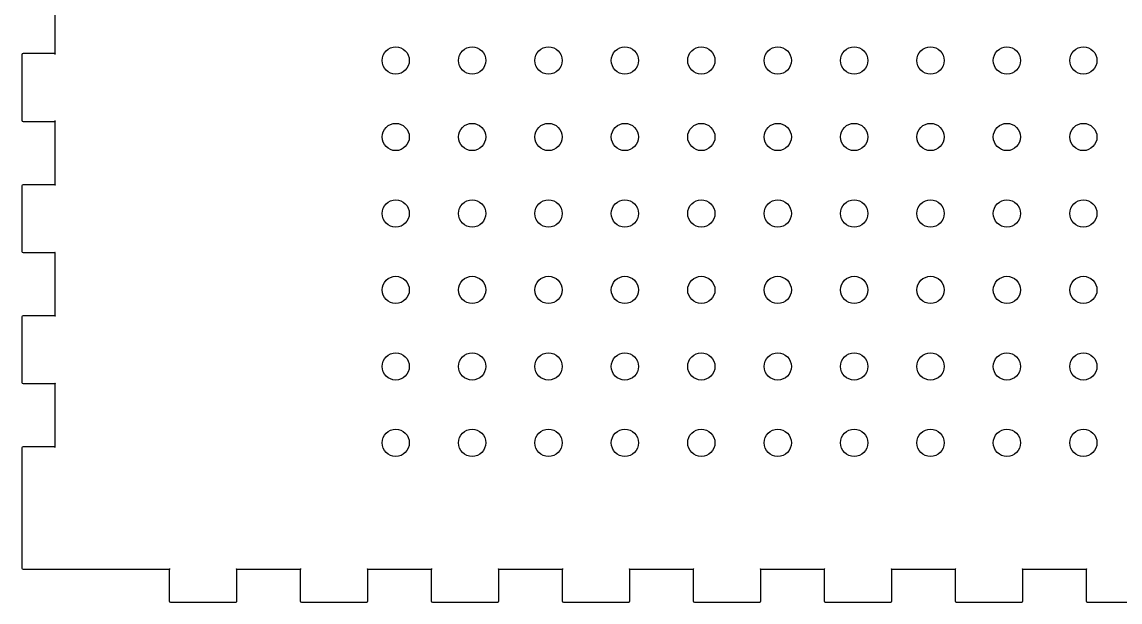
# Model space of a CAD drawing. Header units: millimetres. Extents: x 10 to 420, y 22 to 379.
# Drawn here: x 10 to 110.6, y 129.4 to 182.5 of the extents above; entities that cross this region are included whole.
import ezdxf

# ---------------------------------------------------------------- set-up
doc = ezdxf.new("R2010")
doc.units = ezdxf.units.MM
doc.layers.get('0').update_dxf_attribs({"linetype": 'CONTINUOUS'})
doc.layers.add('Izgaralar', color=7, linetype='CONTINUOUS')

msp = doc.modelspace()

# ---------------------------------------------------------------- linework, layer by layer
at = {"color": 1}
for points in [[(10.1, 185.4), (13, 185.4), (13, 179.6), (10.1, 179.6)], [(10, 179.5), (10, 173.5)], [(10.1, 173.4), (13, 173.4), (13, 167.6), (10.1, 167.6)], [(10, 167.5), (10, 161.5)], [(10.1, 161.4), (13, 161.4), (13, 155.6), (10.1, 155.6)], [(10, 155.5), (10, 149.5)], [(10.1, 149.4), (13, 149.4), (13, 143.6), (10.1, 143.6)], [(10, 143.5), (10, 132.5)], [(10.1, 132.4), (13.1, 132.4), (13.1, 132.4)], [(13.1, 132.4), (23.5, 132.4), (23.5, 129.5)], [(29.7, 129.5), (29.7, 132.4), (35.5, 132.4), (35.5, 129.5)], [(41.7, 129.5), (41.7, 132.4), (47.5, 132.4), (47.5, 129.5)], [(53.7, 129.5), (53.7, 132.4), (59.5, 132.4), (59.5, 129.5)], [(65.7, 129.5), (65.7, 132.4), (71.5, 132.4), (71.5, 129.5)], [(77.7, 129.5), (77.7, 132.4), (83.5, 132.4), (83.5, 129.5)], [(89.7, 129.5), (89.7, 132.4), (95.5, 132.4), (95.5, 129.5)], [(101.7, 129.5), (101.7, 132.4), (107.5, 132.4), (107.5, 129.5)], [(23.6, 129.4), (29.6, 129.4)], [(35.6, 129.4), (41.6, 129.4)], [(47.6, 129.4), (53.6, 129.4)], [(59.6, 129.4), (65.6, 129.4)], [(71.6, 129.4), (77.6, 129.4)], [(83.6, 129.4), (89.6, 129.4)], [(95.6, 129.4), (101.6, 129.4)], [(107.6, 129.4), (113.6, 129.4)]]:
    msp.add_lwpolyline(points, dxfattribs=at)
for points in [[(10.1, 179.6), (10.045, 179.6), (10, 179.555), (10, 179.5)], [(13, 179.6), (13, 179.5), (13.1, 179.6), (13, 179.6)], [(10, 173.5), (10, 173.445), (10.045, 173.4), (10.1, 173.4)], [(13, 173.4), (13.1, 173.4), (13, 173.5), (13, 173.4)], [(10.1, 167.6), (10.045, 167.6), (10, 167.555), (10, 167.5)], [(13, 167.6), (13, 167.5), (13.1, 167.6), (13, 167.6)], [(10, 161.5), (10, 161.445), (10.045, 161.4), (10.1, 161.4)], [(13, 161.4), (13.1, 161.4), (13, 161.5), (13, 161.4)], [(10.1, 155.6), (10.045, 155.6), (10, 155.555), (10, 155.5)], [(13, 155.6), (13, 155.5), (13.1, 155.6), (13, 155.6)], [(10, 149.5), (10, 149.445), (10.045, 149.4), (10.1, 149.4)], [(13, 149.4), (13.1, 149.4), (13, 149.5), (13, 149.4)], [(10.1, 143.6), (10.045, 143.6), (10, 143.555), (10, 143.5)], [(13, 143.6), (13, 143.5), (13.1, 143.6), (13, 143.6)], [(10, 132.5), (10, 132.445), (10.045, 132.4), (10.1, 132.4)], [(23.5, 132.4), (23.6, 132.4), (23.5, 132.5), (23.5, 132.4)], [(29.7, 132.4), (29.7, 132.5), (29.6, 132.4), (29.7, 132.4)], [(35.5, 132.4), (35.6, 132.4), (35.5, 132.5), (35.5, 132.4)], [(41.7, 132.4), (41.7, 132.5), (41.6, 132.4), (41.7, 132.4)], [(47.5, 132.4), (47.6, 132.4), (47.5, 132.5), (47.5, 132.4)], [(53.7, 132.4), (53.7, 132.5), (53.6, 132.4), (53.7, 132.4)], [(59.5, 132.4), (59.6, 132.4), (59.5, 132.5), (59.5, 132.4)], [(65.7, 132.4), (65.7, 132.5), (65.6, 132.4), (65.7, 132.4)], [(71.5, 132.4), (71.6, 132.4), (71.5, 132.5), (71.5, 132.4)], [(77.7, 132.4), (77.7, 132.5), (77.6, 132.4), (77.7, 132.4)], [(83.5, 132.4), (83.6, 132.4), (83.5, 132.5), (83.5, 132.4)], [(89.7, 132.4), (89.7, 132.5), (89.6, 132.4), (89.7, 132.4)], [(95.5, 132.4), (95.6, 132.4), (95.5, 132.5), (95.5, 132.4)], [(101.7, 132.4), (101.7, 132.5), (101.6, 132.4), (101.7, 132.4)], [(107.5, 132.4), (107.6, 132.4), (107.5, 132.5), (107.5, 132.4)], [(23.5, 129.5), (23.5, 129.445), (23.545, 129.4), (23.6, 129.4)], [(29.6, 129.4), (29.655, 129.4), (29.7, 129.445), (29.7, 129.5)], [(35.5, 129.5), (35.5, 129.445), (35.545, 129.4), (35.6, 129.4)], [(41.6, 129.4), (41.655, 129.4), (41.7, 129.445), (41.7, 129.5)], [(47.5, 129.5), (47.5, 129.445), (47.545, 129.4), (47.6, 129.4)], [(53.6, 129.4), (53.655, 129.4), (53.7, 129.445), (53.7, 129.5)], [(59.5, 129.5), (59.5, 129.445), (59.545, 129.4), (59.6, 129.4)], [(65.6, 129.4), (65.655, 129.4), (65.7, 129.445), (65.7, 129.5)], [(71.5, 129.5), (71.5, 129.445), (71.545, 129.4), (71.6, 129.4)], [(77.6, 129.4), (77.655, 129.4), (77.7, 129.445), (77.7, 129.5)], [(83.5, 129.5), (83.5, 129.445), (83.545, 129.4), (83.6, 129.4)], [(89.6, 129.4), (89.655, 129.4), (89.7, 129.445), (89.7, 129.5)], [(95.5, 129.5), (95.5, 129.445), (95.545, 129.4), (95.6, 129.4)], [(101.6, 129.4), (101.655, 129.4), (101.7, 129.445), (101.7, 129.5)], [(107.5, 129.5), (107.5, 129.445), (107.545, 129.4), (107.6, 129.4)]]:
    msp.add_open_spline(points, degree=3, dxfattribs=at)
at = {"layer": 'Izgaralar', "color": 7}
for points in [[(45.487697, 178.970627)], [(52.487697, 178.970627)], [(59.487697, 178.970627)], [(66.4877, 178.970627)], [(73.487697, 178.970627)], [(80.487697, 178.970627)], [(87.487704, 178.970627)], [(94.487704, 178.970627)], [(101.487704, 178.970627)], [(108.4877, 178.970627)], [(45.487697, 171.970627)], [(52.487697, 171.970627)], [(59.487697, 171.970627)], [(66.4877, 171.970627)], [(73.487697, 171.970627)], [(80.487697, 171.970627)], [(87.487704, 171.970627)], [(94.487704, 171.970627)], [(101.487704, 171.970627)], [(108.4877, 171.970627)], [(45.487697, 164.970627)], [(52.487697, 164.970627)], [(59.487697, 164.970627)], [(66.4877, 164.970627)], [(73.487697, 164.970627)], [(80.487697, 164.970627)], [(87.487704, 164.970627)], [(94.487704, 164.970627)], [(101.487704, 164.970627)], [(108.4877, 164.970627)], [(45.487697, 157.970627)], [(52.487697, 157.970627)], [(59.487697, 157.970627)], [(66.4877, 157.970627)], [(73.487697, 157.970627)], [(80.487697, 157.970627)], [(87.487704, 157.970627)], [(94.487704, 157.970627)], [(101.487704, 157.970627)], [(108.4877, 157.970627)], [(45.487697, 150.970627)], [(52.487697, 150.970627)], [(59.487697, 150.970627)], [(66.4877, 150.970627)], [(73.487697, 150.970627)], [(80.487697, 150.970627)], [(87.487704, 150.970627)], [(94.487704, 150.970627)], [(101.487704, 150.970627)], [(108.4877, 150.970627)], [(45.487697, 143.970627)], [(52.487697, 143.970627)], [(59.487697, 143.970627)], [(66.4877, 143.970627)], [(73.487697, 143.970627)], [(80.487697, 143.970627)], [(87.487704, 143.970627)], [(94.487704, 143.970627)], [(101.487704, 143.970627)], [(108.4877, 143.970627)]]:
    msp.add_lwpolyline(points, close=True, dxfattribs=at)
for points in [[(43.35739, 179.853032), (43.591417, 180.087061), (43.908827, 180.218537), (44.239793, 180.218537)], [(44.239793, 180.218537), (44.570759, 180.218537), (44.888169, 180.087061), (45.122197, 179.853032)], [(50.35739, 179.853032), (50.591417, 180.087061), (50.908827, 180.218537), (51.239793, 180.218537)], [(51.239793, 180.218537), (51.570759, 180.218537), (51.888169, 180.087061), (52.122197, 179.853032)], [(57.35739, 179.853032), (57.591417, 180.087061), (57.908827, 180.218537), (58.239793, 180.218537)], [(58.239793, 180.218537), (58.570759, 180.218537), (58.888169, 180.087061), (59.122197, 179.853032)], [(64.357394, 179.853032), (64.591421, 180.087061), (64.908831, 180.218537), (65.239797, 180.218537)], [(65.239797, 180.218537), (65.570763, 180.218537), (65.888173, 180.087061), (66.1222, 179.853032)], [(71.35739, 179.853032), (71.591417, 180.087061), (71.908827, 180.218537), (72.239793, 180.218537)], [(72.239793, 180.218537), (72.570759, 180.218537), (72.888169, 180.087061), (73.122197, 179.853032)], [(78.35739, 179.853032), (78.591417, 180.087061), (78.908827, 180.218537), (79.239793, 180.218537)], [(79.239793, 180.218537), (79.570759, 180.218537), (79.888169, 180.087061), (80.122197, 179.853032)], [(85.357397, 179.853032), (85.591425, 180.087061), (85.908835, 180.218537), (86.239801, 180.218537)], [(86.239801, 180.218537), (86.570767, 180.218537), (86.888177, 180.087061), (87.122204, 179.853032)], [(92.357397, 179.853032), (92.591425, 180.087061), (92.908835, 180.218537), (93.239801, 180.218537)], [(93.239801, 180.218537), (93.570767, 180.218537), (93.888177, 180.087061), (94.122204, 179.853032)], [(99.357397, 179.853032), (99.591425, 180.087061), (99.908835, 180.218537), (100.239801, 180.218537)], [(100.239801, 180.218537), (100.570767, 180.218537), (100.888177, 180.087061), (101.122204, 179.853032)], [(106.357399, 179.853031), (106.591426, 180.08706), (106.908835, 180.218536), (107.2398, 180.218537)], [(107.2398, 180.218537), (107.570765, 180.218536), (107.888174, 180.08706), (108.122201, 179.853031)], [(42.99189, 178.970627), (42.991888, 179.301593), (43.123363, 179.619003), (43.35739, 179.853032)], [(45.122197, 179.853032), (45.356224, 179.619004), (45.487699, 179.301593), (45.487697, 178.970627)], [(49.99189, 178.970627), (49.991888, 179.301593), (50.123363, 179.619003), (50.35739, 179.853032)], [(52.122197, 179.853032), (52.356224, 179.619004), (52.487699, 179.301593), (52.487697, 178.970627)], [(56.99189, 178.970627), (56.991888, 179.301593), (57.123363, 179.619003), (57.35739, 179.853032)], [(59.122197, 179.853032), (59.356224, 179.619004), (59.487699, 179.301593), (59.487697, 178.970627)], [(63.991894, 178.970627), (63.991892, 179.301593), (64.123367, 179.619003), (64.357394, 179.853032)], [(66.1222, 179.853032), (66.356227, 179.619003), (66.487702, 179.301593), (66.4877, 178.970627)], [(70.99189, 178.970627), (70.991888, 179.301593), (71.123363, 179.619003), (71.35739, 179.853032)], [(73.122197, 179.853032), (73.356224, 179.619004), (73.487699, 179.301593), (73.487697, 178.970627)], [(77.99189, 178.970627), (77.991888, 179.301593), (78.123363, 179.619003), (78.35739, 179.853032)], [(80.122197, 179.853032), (80.356224, 179.619004), (80.487699, 179.301593), (80.487697, 178.970627)], [(84.991897, 178.970627), (84.991895, 179.301593), (85.12337, 179.619004), (85.357397, 179.853032)], [(87.122204, 179.853032), (87.356231, 179.619003), (87.487706, 179.301593), (87.487704, 178.970627)], [(91.991897, 178.970627), (91.991895, 179.301593), (92.12337, 179.619004), (92.357397, 179.853032)], [(94.122204, 179.853032), (94.356231, 179.619003), (94.487706, 179.301593), (94.487704, 178.970627)], [(98.991897, 178.970627), (98.991895, 179.301593), (99.12337, 179.619004), (99.357397, 179.853032)], [(101.122204, 179.853032), (101.356231, 179.619003), (101.487706, 179.301593), (101.487704, 178.970627)], [(105.9919, 178.970627), (105.991898, 179.301592), (106.123372, 179.619002), (106.357399, 179.853031)], [(108.122201, 179.853031), (108.356228, 179.619002), (108.487702, 179.301592), (108.4877, 178.970627)], [(44.239793, 177.722727), (43.550596, 177.722727), (42.991892, 178.28143), (42.99189, 178.970627)], [(45.487697, 178.970627), (45.487695, 178.28143), (44.92899, 177.722727), (44.239793, 177.722727)], [(51.239793, 177.722727), (50.550596, 177.722727), (49.991892, 178.28143), (49.99189, 178.970627)], [(52.487697, 178.970627), (52.487695, 178.28143), (51.92899, 177.722727), (51.239793, 177.722727)], [(58.239793, 177.722727), (57.550596, 177.722727), (56.991892, 178.28143), (56.99189, 178.970627)], [(59.487697, 178.970627), (59.487695, 178.28143), (58.92899, 177.722727), (58.239793, 177.722727)], [(65.239797, 177.722727), (64.5506, 177.722727), (63.991896, 178.28143), (63.991894, 178.970627)], [(66.4877, 178.970627), (66.487698, 178.28143), (65.928994, 177.722727), (65.239797, 177.722727)], [(72.239793, 177.722727), (71.550596, 177.722727), (70.991892, 178.28143), (70.99189, 178.970627)], [(73.487697, 178.970627), (73.487695, 178.28143), (72.92899, 177.722727), (72.239793, 177.722727)], [(79.239793, 177.722727), (78.550596, 177.722727), (77.991892, 178.28143), (77.99189, 178.970627)], [(80.487697, 178.970627), (80.487695, 178.28143), (79.92899, 177.722727), (79.239793, 177.722727)], [(86.239801, 177.722727), (85.550604, 177.722727), (84.991899, 178.28143), (84.991897, 178.970627)], [(87.487704, 178.970627), (87.487702, 178.28143), (86.928998, 177.722727), (86.239801, 177.722727)], [(93.239801, 177.722727), (92.550604, 177.722727), (91.991899, 178.28143), (91.991897, 178.970627)], [(94.487704, 178.970627), (94.487702, 178.28143), (93.928998, 177.722727), (93.239801, 177.722727)], [(100.239801, 177.722727), (99.550604, 177.722727), (98.991899, 178.28143), (98.991897, 178.970627)], [(101.487704, 178.970627), (101.487702, 178.28143), (100.928998, 177.722727), (100.239801, 177.722727)], [(107.2398, 177.722727), (106.550605, 177.722729), (105.991902, 178.281432), (105.9919, 178.970627)], [(108.4877, 178.970627), (108.487698, 178.281432), (107.928995, 177.722729), (107.2398, 177.722727)], [(43.35739, 172.853032), (43.591417, 173.087061), (43.908827, 173.218537), (44.239793, 173.218537)], [(44.239793, 173.218537), (44.570759, 173.218537), (44.888169, 173.087061), (45.122197, 172.853032)], [(50.35739, 172.853032), (50.591417, 173.087061), (50.908827, 173.218537), (51.239793, 173.218537)], [(51.239793, 173.218537), (51.570759, 173.218537), (51.888169, 173.087061), (52.122197, 172.853032)], [(57.35739, 172.853032), (57.591417, 173.087061), (57.908827, 173.218537), (58.239793, 173.218537)], [(58.239793, 173.218537), (58.570759, 173.218537), (58.888169, 173.087061), (59.122197, 172.853032)], [(64.357394, 172.853032), (64.591421, 173.087061), (64.908831, 173.218537), (65.239797, 173.218537)], [(65.239797, 173.218537), (65.570763, 173.218537), (65.888173, 173.087061), (66.1222, 172.853032)], [(71.35739, 172.853032), (71.591417, 173.087061), (71.908827, 173.218537), (72.239793, 173.218537)], [(72.239793, 173.218537), (72.570759, 173.218537), (72.888169, 173.087061), (73.122197, 172.853032)], [(78.35739, 172.853032), (78.591417, 173.087061), (78.908827, 173.218537), (79.239793, 173.218537)], [(79.239793, 173.218537), (79.570759, 173.218537), (79.888169, 173.087061), (80.122197, 172.853032)], [(85.357397, 172.853032), (85.591425, 173.087061), (85.908835, 173.218537), (86.239801, 173.218537)], [(86.239801, 173.218537), (86.570767, 173.218537), (86.888177, 173.087061), (87.122204, 172.853032)], [(92.357397, 172.853032), (92.591425, 173.087061), (92.908835, 173.218537), (93.239801, 173.218537)], [(93.239801, 173.218537), (93.570767, 173.218537), (93.888177, 173.087061), (94.122204, 172.853032)], [(99.357397, 172.853032), (99.591425, 173.087061), (99.908835, 173.218537), (100.239801, 173.218537)], [(100.239801, 173.218537), (100.570767, 173.218537), (100.888177, 173.087061), (101.122204, 172.853032)], [(106.357399, 172.853031), (106.591426, 173.08706), (106.908835, 173.218536), (107.2398, 173.218537)], [(107.2398, 173.218537), (107.570765, 173.218536), (107.888174, 173.08706), (108.122201, 172.853031)], [(42.99189, 171.970627), (42.991888, 172.301593), (43.123363, 172.619003), (43.35739, 172.853032)], [(45.122197, 172.853032), (45.356224, 172.619004), (45.487699, 172.301593), (45.487697, 171.970627)], [(49.99189, 171.970627), (49.991888, 172.301593), (50.123363, 172.619003), (50.35739, 172.853032)], [(52.122197, 172.853032), (52.356224, 172.619004), (52.487699, 172.301593), (52.487697, 171.970627)], [(56.99189, 171.970627), (56.991888, 172.301593), (57.123363, 172.619003), (57.35739, 172.853032)], [(59.122197, 172.853032), (59.356224, 172.619004), (59.487699, 172.301593), (59.487697, 171.970627)], [(63.991894, 171.970627), (63.991892, 172.301593), (64.123367, 172.619003), (64.357394, 172.853032)], [(66.1222, 172.853032), (66.356227, 172.619003), (66.487702, 172.301593), (66.4877, 171.970627)], [(70.99189, 171.970627), (70.991888, 172.301593), (71.123363, 172.619003), (71.35739, 172.853032)], [(73.122197, 172.853032), (73.356224, 172.619004), (73.487699, 172.301593), (73.487697, 171.970627)], [(77.99189, 171.970627), (77.991888, 172.301593), (78.123363, 172.619003), (78.35739, 172.853032)], [(80.122197, 172.853032), (80.356224, 172.619004), (80.487699, 172.301593), (80.487697, 171.970627)], [(84.991897, 171.970627), (84.991895, 172.301593), (85.12337, 172.619004), (85.357397, 172.853032)], [(87.122204, 172.853032), (87.356231, 172.619003), (87.487706, 172.301593), (87.487704, 171.970627)], [(91.991897, 171.970627), (91.991895, 172.301593), (92.12337, 172.619004), (92.357397, 172.853032)], [(94.122204, 172.853032), (94.356231, 172.619003), (94.487706, 172.301593), (94.487704, 171.970627)], [(98.991897, 171.970627), (98.991895, 172.301593), (99.12337, 172.619004), (99.357397, 172.853032)], [(101.122204, 172.853032), (101.356231, 172.619003), (101.487706, 172.301593), (101.487704, 171.970627)], [(105.9919, 171.970627), (105.991898, 172.301592), (106.123372, 172.619002), (106.357399, 172.853031)], [(108.122201, 172.853031), (108.356228, 172.619002), (108.487702, 172.301592), (108.4877, 171.970627)], [(44.239793, 170.722727), (43.550596, 170.722727), (42.991892, 171.28143), (42.99189, 171.970627)], [(45.487697, 171.970627), (45.487695, 171.28143), (44.92899, 170.722727), (44.239793, 170.722727)], [(51.239793, 170.722727), (50.550596, 170.722727), (49.991892, 171.28143), (49.99189, 171.970627)], [(52.487697, 171.970627), (52.487695, 171.28143), (51.92899, 170.722727), (51.239793, 170.722727)], [(58.239793, 170.722727), (57.550596, 170.722727), (56.991892, 171.28143), (56.99189, 171.970627)], [(59.487697, 171.970627), (59.487695, 171.28143), (58.92899, 170.722727), (58.239793, 170.722727)], [(65.239797, 170.722727), (64.5506, 170.722727), (63.991896, 171.28143), (63.991894, 171.970627)], [(66.4877, 171.970627), (66.487698, 171.28143), (65.928994, 170.722727), (65.239797, 170.722727)], [(72.239793, 170.722727), (71.550596, 170.722727), (70.991892, 171.28143), (70.99189, 171.970627)], [(73.487697, 171.970627), (73.487695, 171.28143), (72.92899, 170.722727), (72.239793, 170.722727)], [(79.239793, 170.722727), (78.550596, 170.722727), (77.991892, 171.28143), (77.99189, 171.970627)], [(80.487697, 171.970627), (80.487695, 171.28143), (79.92899, 170.722727), (79.239793, 170.722727)], [(86.239801, 170.722727), (85.550604, 170.722727), (84.991899, 171.28143), (84.991897, 171.970627)], [(87.487704, 171.970627), (87.487702, 171.28143), (86.928998, 170.722727), (86.239801, 170.722727)], [(93.239801, 170.722727), (92.550604, 170.722727), (91.991899, 171.28143), (91.991897, 171.970627)], [(94.487704, 171.970627), (94.487702, 171.28143), (93.928998, 170.722727), (93.239801, 170.722727)], [(100.239801, 170.722727), (99.550604, 170.722727), (98.991899, 171.28143), (98.991897, 171.970627)], [(101.487704, 171.970627), (101.487702, 171.28143), (100.928998, 170.722727), (100.239801, 170.722727)], [(107.2398, 170.722727), (106.550605, 170.722729), (105.991902, 171.281432), (105.9919, 171.970627)], [(108.4877, 171.970627), (108.487698, 171.281432), (107.928995, 170.722729), (107.2398, 170.722727)], [(43.35739, 165.853032), (43.591417, 166.087061), (43.908827, 166.218537), (44.239793, 166.218537)], [(44.239793, 166.218537), (44.570759, 166.218537), (44.888169, 166.087061), (45.122197, 165.853032)], [(50.35739, 165.853032), (50.591417, 166.087061), (50.908827, 166.218537), (51.239793, 166.218537)], [(51.239793, 166.218537), (51.570759, 166.218537), (51.888169, 166.087061), (52.122197, 165.853032)], [(57.35739, 165.853032), (57.591417, 166.087061), (57.908827, 166.218537), (58.239793, 166.218537)], [(58.239793, 166.218537), (58.570759, 166.218537), (58.888169, 166.087061), (59.122197, 165.853032)], [(64.357394, 165.853032), (64.591421, 166.087061), (64.908831, 166.218537), (65.239797, 166.218537)], [(65.239797, 166.218537), (65.570763, 166.218537), (65.888173, 166.087061), (66.1222, 165.853032)], [(71.35739, 165.853032), (71.591417, 166.087061), (71.908827, 166.218537), (72.239793, 166.218537)], [(72.239793, 166.218537), (72.570759, 166.218537), (72.888169, 166.087061), (73.122197, 165.853032)], [(78.35739, 165.853032), (78.591417, 166.087061), (78.908827, 166.218537), (79.239793, 166.218537)], [(79.239793, 166.218537), (79.570759, 166.218537), (79.888169, 166.087061), (80.122197, 165.853032)], [(85.357397, 165.853032), (85.591425, 166.087061), (85.908835, 166.218537), (86.239801, 166.218537)], [(86.239801, 166.218537), (86.570767, 166.218537), (86.888177, 166.087061), (87.122204, 165.853032)], [(92.357397, 165.853032), (92.591425, 166.087061), (92.908835, 166.218537), (93.239801, 166.218537)], [(93.239801, 166.218537), (93.570767, 166.218537), (93.888177, 166.087061), (94.122204, 165.853032)], [(99.357397, 165.853032), (99.591425, 166.087061), (99.908835, 166.218537), (100.239801, 166.218537)], [(100.239801, 166.218537), (100.570767, 166.218537), (100.888177, 166.087061), (101.122204, 165.853032)], [(106.357399, 165.853031), (106.591426, 166.08706), (106.908835, 166.218536), (107.2398, 166.218537)], [(107.2398, 166.218537), (107.570765, 166.218536), (107.888174, 166.08706), (108.122201, 165.853031)], [(42.99189, 164.970627), (42.991888, 165.301593), (43.123363, 165.619003), (43.35739, 165.853032)], [(45.122197, 165.853032), (45.356224, 165.619004), (45.487699, 165.301593), (45.487697, 164.970627)], [(49.99189, 164.970627), (49.991888, 165.301593), (50.123363, 165.619003), (50.35739, 165.853032)], [(52.122197, 165.853032), (52.356224, 165.619004), (52.487699, 165.301593), (52.487697, 164.970627)], [(56.99189, 164.970627), (56.991888, 165.301593), (57.123363, 165.619003), (57.35739, 165.853032)], [(59.122197, 165.853032), (59.356224, 165.619004), (59.487699, 165.301593), (59.487697, 164.970627)], [(63.991894, 164.970627), (63.991892, 165.301593), (64.123367, 165.619003), (64.357394, 165.853032)], [(66.1222, 165.853032), (66.356227, 165.619003), (66.487702, 165.301593), (66.4877, 164.970627)], [(70.99189, 164.970627), (70.991888, 165.301593), (71.123363, 165.619003), (71.35739, 165.853032)], [(73.122197, 165.853032), (73.356224, 165.619004), (73.487699, 165.301593), (73.487697, 164.970627)], [(77.99189, 164.970627), (77.991888, 165.301593), (78.123363, 165.619003), (78.35739, 165.853032)], [(80.122197, 165.853032), (80.356224, 165.619004), (80.487699, 165.301593), (80.487697, 164.970627)], [(84.991897, 164.970627), (84.991895, 165.301593), (85.12337, 165.619004), (85.357397, 165.853032)], [(87.122204, 165.853032), (87.356231, 165.619003), (87.487706, 165.301593), (87.487704, 164.970627)], [(91.991897, 164.970627), (91.991895, 165.301593), (92.12337, 165.619004), (92.357397, 165.853032)], [(94.122204, 165.853032), (94.356231, 165.619003), (94.487706, 165.301593), (94.487704, 164.970627)], [(98.991897, 164.970627), (98.991895, 165.301593), (99.12337, 165.619004), (99.357397, 165.853032)], [(101.122204, 165.853032), (101.356231, 165.619003), (101.487706, 165.301593), (101.487704, 164.970627)], [(105.9919, 164.970627), (105.991898, 165.301592), (106.123372, 165.619002), (106.357399, 165.853031)], [(108.122201, 165.853031), (108.356228, 165.619002), (108.487702, 165.301592), (108.4877, 164.970627)], [(44.239793, 163.722727), (43.550596, 163.722727), (42.991892, 164.28143), (42.99189, 164.970627)], [(45.487697, 164.970627), (45.487695, 164.28143), (44.92899, 163.722727), (44.239793, 163.722727)], [(51.239793, 163.722727), (50.550596, 163.722727), (49.991892, 164.28143), (49.99189, 164.970627)], [(52.487697, 164.970627), (52.487695, 164.28143), (51.92899, 163.722727), (51.239793, 163.722727)], [(58.239793, 163.722727), (57.550596, 163.722727), (56.991892, 164.28143), (56.99189, 164.970627)], [(59.487697, 164.970627), (59.487695, 164.28143), (58.92899, 163.722727), (58.239793, 163.722727)], [(65.239797, 163.722727), (64.5506, 163.722727), (63.991896, 164.28143), (63.991894, 164.970627)], [(66.4877, 164.970627), (66.487698, 164.28143), (65.928994, 163.722727), (65.239797, 163.722727)], [(72.239793, 163.722727), (71.550596, 163.722727), (70.991892, 164.28143), (70.99189, 164.970627)], [(73.487697, 164.970627), (73.487695, 164.28143), (72.92899, 163.722727), (72.239793, 163.722727)], [(79.239793, 163.722727), (78.550596, 163.722727), (77.991892, 164.28143), (77.99189, 164.970627)], [(80.487697, 164.970627), (80.487695, 164.28143), (79.92899, 163.722727), (79.239793, 163.722727)], [(86.239801, 163.722727), (85.550604, 163.722727), (84.991899, 164.28143), (84.991897, 164.970627)], [(87.487704, 164.970627), (87.487702, 164.28143), (86.928998, 163.722727), (86.239801, 163.722727)], [(93.239801, 163.722727), (92.550604, 163.722727), (91.991899, 164.28143), (91.991897, 164.970627)], [(94.487704, 164.970627), (94.487702, 164.28143), (93.928998, 163.722727), (93.239801, 163.722727)], [(100.239801, 163.722727), (99.550604, 163.722727), (98.991899, 164.28143), (98.991897, 164.970627)], [(101.487704, 164.970627), (101.487702, 164.28143), (100.928998, 163.722727), (100.239801, 163.722727)], [(107.2398, 163.722727), (106.550605, 163.722729), (105.991902, 164.281432), (105.9919, 164.970627)], [(108.4877, 164.970627), (108.487698, 164.281432), (107.928995, 163.722729), (107.2398, 163.722727)], [(43.35739, 158.853032), (43.591417, 159.087061), (43.908827, 159.218537), (44.239793, 159.218537)], [(44.239793, 159.218537), (44.570759, 159.218537), (44.888169, 159.087061), (45.122197, 158.853032)], [(50.35739, 158.853032), (50.591417, 159.087061), (50.908827, 159.218537), (51.239793, 159.218537)], [(51.239793, 159.218537), (51.570759, 159.218537), (51.888169, 159.087061), (52.122197, 158.853032)], [(57.35739, 158.853032), (57.591417, 159.087061), (57.908827, 159.218537), (58.239793, 159.218537)], [(58.239793, 159.218537), (58.570759, 159.218537), (58.888169, 159.087061), (59.122197, 158.853032)], [(64.357394, 158.853032), (64.591421, 159.087061), (64.908831, 159.218537), (65.239797, 159.218537)], [(65.239797, 159.218537), (65.570763, 159.218537), (65.888173, 159.087061), (66.1222, 158.853032)], [(71.35739, 158.853032), (71.591417, 159.087061), (71.908827, 159.218537), (72.239793, 159.218537)], [(72.239793, 159.218537), (72.570759, 159.218537), (72.888169, 159.087061), (73.122197, 158.853032)], [(78.35739, 158.853032), (78.591417, 159.087061), (78.908827, 159.218537), (79.239793, 159.218537)], [(79.239793, 159.218537), (79.570759, 159.218537), (79.888169, 159.087061), (80.122197, 158.853032)], [(85.357397, 158.853032), (85.591425, 159.087061), (85.908835, 159.218537), (86.239801, 159.218537)], [(86.239801, 159.218537), (86.570767, 159.218537), (86.888177, 159.087061), (87.122204, 158.853032)], [(92.357397, 158.853032), (92.591425, 159.087061), (92.908835, 159.218537), (93.239801, 159.218537)], [(93.239801, 159.218537), (93.570767, 159.218537), (93.888177, 159.087061), (94.122204, 158.853032)], [(99.357397, 158.853032), (99.591425, 159.087061), (99.908835, 159.218537), (100.239801, 159.218537)], [(100.239801, 159.218537), (100.570767, 159.218537), (100.888177, 159.087061), (101.122204, 158.853032)], [(106.357399, 158.853031), (106.591426, 159.08706), (106.908835, 159.218536), (107.2398, 159.218537)], [(107.2398, 159.218537), (107.570765, 159.218536), (107.888174, 159.08706), (108.122201, 158.853031)], [(42.99189, 157.970627), (42.991888, 158.301593), (43.123363, 158.619003), (43.35739, 158.853032)], [(44.239793, 156.722727), (43.550596, 156.722727), (42.991892, 157.28143), (42.99189, 157.970627)], [(45.487697, 157.970627), (45.487695, 157.28143), (44.92899, 156.722727), (44.239793, 156.722727)], [(45.122197, 158.853032), (45.356224, 158.619004), (45.487699, 158.301593), (45.487697, 157.970627)], [(49.99189, 157.970627), (49.991888, 158.301593), (50.123363, 158.619003), (50.35739, 158.853032)], [(51.239793, 156.722727), (50.550596, 156.722727), (49.991892, 157.28143), (49.99189, 157.970627)], [(52.487697, 157.970627), (52.487695, 157.28143), (51.92899, 156.722727), (51.239793, 156.722727)], [(52.122197, 158.853032), (52.356224, 158.619004), (52.487699, 158.301593), (52.487697, 157.970627)], [(56.99189, 157.970627), (56.991888, 158.301593), (57.123363, 158.619003), (57.35739, 158.853032)], [(58.239793, 156.722727), (57.550596, 156.722727), (56.991892, 157.28143), (56.99189, 157.970627)], [(59.487697, 157.970627), (59.487695, 157.28143), (58.92899, 156.722727), (58.239793, 156.722727)], [(59.122197, 158.853032), (59.356224, 158.619004), (59.487699, 158.301593), (59.487697, 157.970627)], [(63.991894, 157.970627), (63.991892, 158.301593), (64.123367, 158.619003), (64.357394, 158.853032)], [(65.239797, 156.722727), (64.5506, 156.722727), (63.991896, 157.28143), (63.991894, 157.970627)], [(66.4877, 157.970627), (66.487698, 157.28143), (65.928994, 156.722727), (65.239797, 156.722727)], [(66.1222, 158.853032), (66.356227, 158.619003), (66.487702, 158.301593), (66.4877, 157.970627)], [(70.99189, 157.970627), (70.991888, 158.301593), (71.123363, 158.619003), (71.35739, 158.853032)], [(72.239793, 156.722727), (71.550596, 156.722727), (70.991892, 157.28143), (70.99189, 157.970627)], [(73.487697, 157.970627), (73.487695, 157.28143), (72.92899, 156.722727), (72.239793, 156.722727)], [(73.122197, 158.853032), (73.356224, 158.619004), (73.487699, 158.301593), (73.487697, 157.970627)], [(77.99189, 157.970627), (77.991888, 158.301593), (78.123363, 158.619003), (78.35739, 158.853032)], [(79.239793, 156.722727), (78.550596, 156.722727), (77.991892, 157.28143), (77.99189, 157.970627)], [(80.487697, 157.970627), (80.487695, 157.28143), (79.92899, 156.722727), (79.239793, 156.722727)], [(80.122197, 158.853032), (80.356224, 158.619004), (80.487699, 158.301593), (80.487697, 157.970627)], [(84.991897, 157.970627), (84.991895, 158.301593), (85.12337, 158.619004), (85.357397, 158.853032)], [(86.239801, 156.722727), (85.550604, 156.722727), (84.991899, 157.28143), (84.991897, 157.970627)], [(87.487704, 157.970627), (87.487702, 157.28143), (86.928998, 156.722727), (86.239801, 156.722727)], [(87.122204, 158.853032), (87.356231, 158.619003), (87.487706, 158.301593), (87.487704, 157.970627)], [(91.991897, 157.970627), (91.991895, 158.301593), (92.12337, 158.619004), (92.357397, 158.853032)], [(93.239801, 156.722727), (92.550604, 156.722727), (91.991899, 157.28143), (91.991897, 157.970627)], [(94.487704, 157.970627), (94.487702, 157.28143), (93.928998, 156.722727), (93.239801, 156.722727)], [(94.122204, 158.853032), (94.356231, 158.619003), (94.487706, 158.301593), (94.487704, 157.970627)], [(98.991897, 157.970627), (98.991895, 158.301593), (99.12337, 158.619004), (99.357397, 158.853032)], [(100.239801, 156.722727), (99.550604, 156.722727), (98.991899, 157.28143), (98.991897, 157.970627)], [(101.487704, 157.970627), (101.487702, 157.28143), (100.928998, 156.722727), (100.239801, 156.722727)], [(101.122204, 158.853032), (101.356231, 158.619003), (101.487706, 158.301593), (101.487704, 157.970627)], [(105.9919, 157.970627), (105.991898, 158.301592), (106.123372, 158.619002), (106.357399, 158.853031)], [(107.2398, 156.722727), (106.550605, 156.722729), (105.991902, 157.281432), (105.9919, 157.970627)], [(108.4877, 157.970627), (108.487698, 157.281432), (107.928995, 156.722729), (107.2398, 156.722727)], [(108.122201, 158.853031), (108.356228, 158.619002), (108.487702, 158.301592), (108.4877, 157.970627)], [(43.35739, 151.853032), (43.591417, 152.087061), (43.908827, 152.218537), (44.239793, 152.218537)], [(44.239793, 152.218537), (44.570759, 152.218537), (44.888169, 152.087061), (45.122197, 151.853032)], [(50.35739, 151.853032), (50.591417, 152.087061), (50.908827, 152.218537), (51.239793, 152.218537)], [(51.239793, 152.218537), (51.570759, 152.218537), (51.888169, 152.087061), (52.122197, 151.853032)], [(57.35739, 151.853032), (57.591417, 152.087061), (57.908827, 152.218537), (58.239793, 152.218537)], [(58.239793, 152.218537), (58.570759, 152.218537), (58.888169, 152.087061), (59.122197, 151.853032)], [(64.357394, 151.853032), (64.591421, 152.087061), (64.908831, 152.218537), (65.239797, 152.218537)], [(65.239797, 152.218537), (65.570763, 152.218537), (65.888173, 152.087061), (66.1222, 151.853032)], [(71.35739, 151.853032), (71.591417, 152.087061), (71.908827, 152.218537), (72.239793, 152.218537)], [(72.239793, 152.218537), (72.570759, 152.218537), (72.888169, 152.087061), (73.122197, 151.853032)], [(78.35739, 151.853032), (78.591417, 152.087061), (78.908827, 152.218537), (79.239793, 152.218537)], [(79.239793, 152.218537), (79.570759, 152.218537), (79.888169, 152.087061), (80.122197, 151.853032)], [(85.357397, 151.853032), (85.591425, 152.087061), (85.908835, 152.218537), (86.239801, 152.218537)], [(86.239801, 152.218537), (86.570767, 152.218537), (86.888177, 152.087061), (87.122204, 151.853032)], [(92.357397, 151.853032), (92.591425, 152.087061), (92.908835, 152.218537), (93.239801, 152.218537)], [(93.239801, 152.218537), (93.570767, 152.218537), (93.888177, 152.087061), (94.122204, 151.853032)], [(99.357397, 151.853032), (99.591425, 152.087061), (99.908835, 152.218537), (100.239801, 152.218537)], [(100.239801, 152.218537), (100.570767, 152.218537), (100.888177, 152.087061), (101.122204, 151.853032)], [(106.357399, 151.853031), (106.591426, 152.08706), (106.908835, 152.218536), (107.2398, 152.218537)], [(107.2398, 152.218537), (107.570765, 152.218536), (107.888174, 152.08706), (108.122201, 151.853031)], [(42.99189, 150.970627), (42.991888, 151.301593), (43.123363, 151.619003), (43.35739, 151.853032)], [(44.239793, 149.722727), (43.550596, 149.722727), (42.991892, 150.28143), (42.99189, 150.970627)], [(45.487697, 150.970627), (45.487695, 150.28143), (44.92899, 149.722727), (44.239793, 149.722727)], [(45.122197, 151.853032), (45.356224, 151.619004), (45.487699, 151.301593), (45.487697, 150.970627)], [(49.99189, 150.970627), (49.991888, 151.301593), (50.123363, 151.619003), (50.35739, 151.853032)], [(51.239793, 149.722727), (50.550596, 149.722727), (49.991892, 150.28143), (49.99189, 150.970627)], [(52.487697, 150.970627), (52.487695, 150.28143), (51.92899, 149.722727), (51.239793, 149.722727)], [(52.122197, 151.853032), (52.356224, 151.619004), (52.487699, 151.301593), (52.487697, 150.970627)], [(56.99189, 150.970627), (56.991888, 151.301593), (57.123363, 151.619003), (57.35739, 151.853032)], [(58.239793, 149.722727), (57.550596, 149.722727), (56.991892, 150.28143), (56.99189, 150.970627)], [(59.487697, 150.970627), (59.487695, 150.28143), (58.92899, 149.722727), (58.239793, 149.722727)], [(59.122197, 151.853032), (59.356224, 151.619004), (59.487699, 151.301593), (59.487697, 150.970627)], [(63.991894, 150.970627), (63.991892, 151.301593), (64.123367, 151.619003), (64.357394, 151.853032)], [(65.239797, 149.722727), (64.5506, 149.722727), (63.991896, 150.28143), (63.991894, 150.970627)], [(66.4877, 150.970627), (66.487698, 150.28143), (65.928994, 149.722727), (65.239797, 149.722727)], [(66.1222, 151.853032), (66.356227, 151.619003), (66.487702, 151.301593), (66.4877, 150.970627)], [(70.99189, 150.970627), (70.991888, 151.301593), (71.123363, 151.619003), (71.35739, 151.853032)], [(72.239793, 149.722727), (71.550596, 149.722727), (70.991892, 150.28143), (70.99189, 150.970627)], [(73.487697, 150.970627), (73.487695, 150.28143), (72.92899, 149.722727), (72.239793, 149.722727)], [(73.122197, 151.853032), (73.356224, 151.619004), (73.487699, 151.301593), (73.487697, 150.970627)], [(77.99189, 150.970627), (77.991888, 151.301593), (78.123363, 151.619003), (78.35739, 151.853032)], [(79.239793, 149.722727), (78.550596, 149.722727), (77.991892, 150.28143), (77.99189, 150.970627)], [(80.487697, 150.970627), (80.487695, 150.28143), (79.92899, 149.722727), (79.239793, 149.722727)], [(80.122197, 151.853032), (80.356224, 151.619004), (80.487699, 151.301593), (80.487697, 150.970627)], [(84.991897, 150.970627), (84.991895, 151.301593), (85.12337, 151.619004), (85.357397, 151.853032)], [(86.239801, 149.722727), (85.550604, 149.722727), (84.991899, 150.28143), (84.991897, 150.970627)], [(87.487704, 150.970627), (87.487702, 150.28143), (86.928998, 149.722727), (86.239801, 149.722727)], [(87.122204, 151.853032), (87.356231, 151.619003), (87.487706, 151.301593), (87.487704, 150.970627)], [(91.991897, 150.970627), (91.991895, 151.301593), (92.12337, 151.619004), (92.357397, 151.853032)], [(93.239801, 149.722727), (92.550604, 149.722727), (91.991899, 150.28143), (91.991897, 150.970627)], [(94.487704, 150.970627), (94.487702, 150.28143), (93.928998, 149.722727), (93.239801, 149.722727)], [(94.122204, 151.853032), (94.356231, 151.619003), (94.487706, 151.301593), (94.487704, 150.970627)], [(98.991897, 150.970627), (98.991895, 151.301593), (99.12337, 151.619004), (99.357397, 151.853032)], [(100.239801, 149.722727), (99.550604, 149.722727), (98.991899, 150.28143), (98.991897, 150.970627)], [(101.487704, 150.970627), (101.487702, 150.28143), (100.928998, 149.722727), (100.239801, 149.722727)], [(101.122204, 151.853032), (101.356231, 151.619003), (101.487706, 151.301593), (101.487704, 150.970627)], [(105.9919, 150.970627), (105.991898, 151.301592), (106.123372, 151.619002), (106.357399, 151.853031)], [(107.2398, 149.722727), (106.550605, 149.722729), (105.991902, 150.281432), (105.9919, 150.970627)], [(108.4877, 150.970627), (108.487698, 150.281432), (107.928995, 149.722729), (107.2398, 149.722727)], [(108.122201, 151.853031), (108.356228, 151.619002), (108.487702, 151.301592), (108.4877, 150.970627)], [(43.35739, 144.853032), (43.591417, 145.087061), (43.908827, 145.218537), (44.239793, 145.218537)], [(44.239793, 145.218537), (44.570759, 145.218537), (44.888169, 145.087061), (45.122197, 144.853032)], [(50.35739, 144.853032), (50.591417, 145.087061), (50.908827, 145.218537), (51.239793, 145.218537)], [(51.239793, 145.218537), (51.570759, 145.218537), (51.888169, 145.087061), (52.122197, 144.853032)], [(57.35739, 144.853032), (57.591417, 145.087061), (57.908827, 145.218537), (58.239793, 145.218537)], [(58.239793, 145.218537), (58.570759, 145.218537), (58.888169, 145.087061), (59.122197, 144.853032)], [(64.357394, 144.853032), (64.591421, 145.087061), (64.908831, 145.218537), (65.239797, 145.218537)], [(65.239797, 145.218537), (65.570763, 145.218537), (65.888173, 145.087061), (66.1222, 144.853032)], [(71.35739, 144.853032), (71.591417, 145.087061), (71.908827, 145.218537), (72.239793, 145.218537)], [(72.239793, 145.218537), (72.570759, 145.218537), (72.888169, 145.087061), (73.122197, 144.853032)], [(78.35739, 144.853032), (78.591417, 145.087061), (78.908827, 145.218537), (79.239793, 145.218537)], [(79.239793, 145.218537), (79.570759, 145.218537), (79.888169, 145.087061), (80.122197, 144.853032)], [(85.357397, 144.853032), (85.591425, 145.087061), (85.908835, 145.218537), (86.239801, 145.218537)], [(86.239801, 145.218537), (86.570767, 145.218537), (86.888177, 145.087061), (87.122204, 144.853032)], [(92.357397, 144.853032), (92.591425, 145.087061), (92.908835, 145.218537), (93.239801, 145.218537)], [(93.239801, 145.218537), (93.570767, 145.218537), (93.888177, 145.087061), (94.122204, 144.853032)], [(99.357397, 144.853032), (99.591425, 145.087061), (99.908835, 145.218537), (100.239801, 145.218537)], [(100.239801, 145.218537), (100.570767, 145.218537), (100.888177, 145.087061), (101.122204, 144.853032)], [(106.357399, 144.853031), (106.591426, 145.08706), (106.908835, 145.218536), (107.2398, 145.218537)], [(107.2398, 145.218537), (107.570765, 145.218536), (107.888174, 145.08706), (108.122201, 144.853031)], [(42.99189, 143.970627), (42.991888, 144.301593), (43.123363, 144.619003), (43.35739, 144.853032)], [(44.239793, 142.722727), (43.550596, 142.722727), (42.991892, 143.28143), (42.99189, 143.970627)], [(45.487697, 143.970627), (45.487695, 143.28143), (44.92899, 142.722727), (44.239793, 142.722727)], [(45.122197, 144.853032), (45.356224, 144.619004), (45.487699, 144.301593), (45.487697, 143.970627)], [(49.99189, 143.970627), (49.991888, 144.301593), (50.123363, 144.619003), (50.35739, 144.853032)], [(51.239793, 142.722727), (50.550596, 142.722727), (49.991892, 143.28143), (49.99189, 143.970627)], [(52.487697, 143.970627), (52.487695, 143.28143), (51.92899, 142.722727), (51.239793, 142.722727)], [(52.122197, 144.853032), (52.356224, 144.619004), (52.487699, 144.301593), (52.487697, 143.970627)], [(56.99189, 143.970627), (56.991888, 144.301593), (57.123363, 144.619003), (57.35739, 144.853032)], [(58.239793, 142.722727), (57.550596, 142.722727), (56.991892, 143.28143), (56.99189, 143.970627)], [(59.487697, 143.970627), (59.487695, 143.28143), (58.92899, 142.722727), (58.239793, 142.722727)], [(59.122197, 144.853032), (59.356224, 144.619004), (59.487699, 144.301593), (59.487697, 143.970627)], [(63.991894, 143.970627), (63.991892, 144.301593), (64.123367, 144.619003), (64.357394, 144.853032)], [(65.239797, 142.722727), (64.5506, 142.722727), (63.991896, 143.28143), (63.991894, 143.970627)], [(66.4877, 143.970627), (66.487698, 143.28143), (65.928994, 142.722727), (65.239797, 142.722727)], [(66.1222, 144.853032), (66.356227, 144.619003), (66.487702, 144.301593), (66.4877, 143.970627)], [(70.99189, 143.970627), (70.991888, 144.301593), (71.123363, 144.619003), (71.35739, 144.853032)], [(72.239793, 142.722727), (71.550596, 142.722727), (70.991892, 143.28143), (70.99189, 143.970627)], [(73.487697, 143.970627), (73.487695, 143.28143), (72.92899, 142.722727), (72.239793, 142.722727)], [(73.122197, 144.853032), (73.356224, 144.619004), (73.487699, 144.301593), (73.487697, 143.970627)], [(77.99189, 143.970627), (77.991888, 144.301593), (78.123363, 144.619003), (78.35739, 144.853032)], [(79.239793, 142.722727), (78.550596, 142.722727), (77.991892, 143.28143), (77.99189, 143.970627)], [(80.487697, 143.970627), (80.487695, 143.28143), (79.92899, 142.722727), (79.239793, 142.722727)], [(80.122197, 144.853032), (80.356224, 144.619004), (80.487699, 144.301593), (80.487697, 143.970627)], [(84.991897, 143.970627), (84.991895, 144.301593), (85.12337, 144.619004), (85.357397, 144.853032)], [(86.239801, 142.722727), (85.550604, 142.722727), (84.991899, 143.28143), (84.991897, 143.970627)], [(87.487704, 143.970627), (87.487702, 143.28143), (86.928998, 142.722727), (86.239801, 142.722727)], [(87.122204, 144.853032), (87.356231, 144.619003), (87.487706, 144.301593), (87.487704, 143.970627)], [(91.991897, 143.970627), (91.991895, 144.301593), (92.12337, 144.619004), (92.357397, 144.853032)], [(93.239801, 142.722727), (92.550604, 142.722727), (91.991899, 143.28143), (91.991897, 143.970627)], [(94.487704, 143.970627), (94.487702, 143.28143), (93.928998, 142.722727), (93.239801, 142.722727)], [(94.122204, 144.853032), (94.356231, 144.619003), (94.487706, 144.301593), (94.487704, 143.970627)], [(98.991897, 143.970627), (98.991895, 144.301593), (99.12337, 144.619004), (99.357397, 144.853032)], [(100.239801, 142.722727), (99.550604, 142.722727), (98.991899, 143.28143), (98.991897, 143.970627)], [(101.487704, 143.970627), (101.487702, 143.28143), (100.928998, 142.722727), (100.239801, 142.722727)], [(101.122204, 144.853032), (101.356231, 144.619003), (101.487706, 144.301593), (101.487704, 143.970627)], [(105.9919, 143.970627), (105.991898, 144.301592), (106.123372, 144.619002), (106.357399, 144.853031)], [(107.2398, 142.722727), (106.550605, 142.722729), (105.991902, 143.281432), (105.9919, 143.970627)], [(108.4877, 143.970627), (108.487698, 143.281432), (107.928995, 142.722729), (107.2398, 142.722727)], [(108.122201, 144.853031), (108.356228, 144.619002), (108.487702, 144.301592), (108.4877, 143.970627)]]:
    msp.add_open_spline(points, degree=3, dxfattribs=at)

doc.saveas('drawing.dxf')
